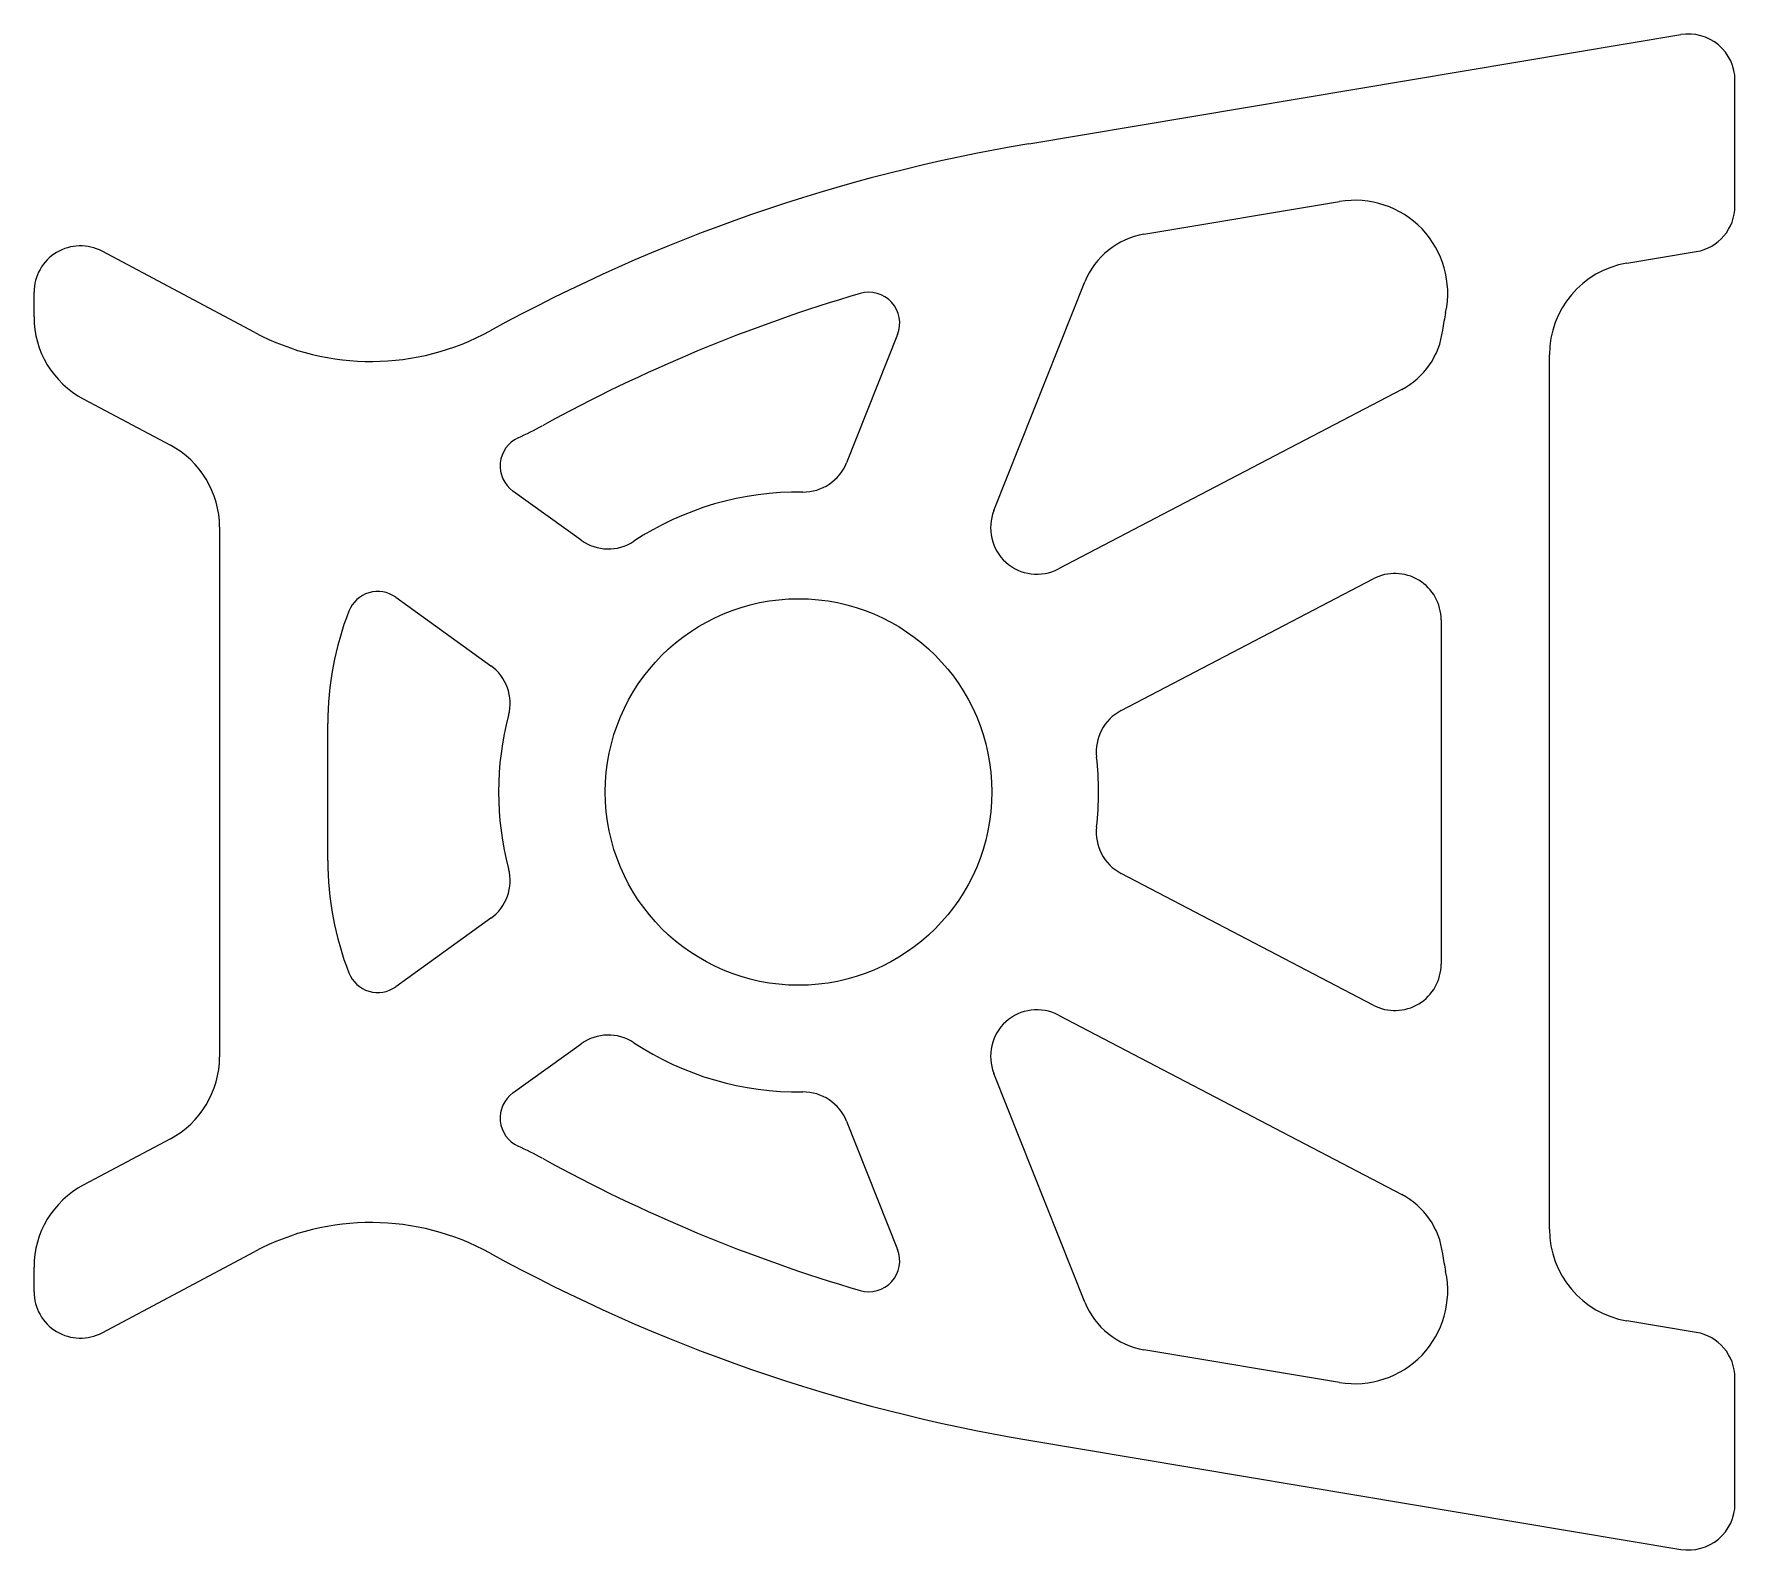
# Model space of a CAD drawing. Extents: x 2425.7 to 2480.7, y 1337.4 to 1386.4.
import ezdxf

# ---------------------------------------------------------------- set-up
doc = ezdxf.new("R2010")
doc.units = 0
doc.layers.get('0').update_dxf_attribs({"linetype": 'CONTINUOUS'})

msp = doc.modelspace()

# ---------------------------------------------------------------- linework, layer by layer
for p, q in [((2457.826, 1382.868), (2478.911, 1386.396)), ((2480.658, 1380.861), (2480.658, 1384.917)), ((2461.549, 1379.942), (2467.875, 1381.001)), ((2432.799, 1376.766), (2427.863, 1379.391)), ((2477.163, 1379.006), (2479.406, 1379.382)), ((2456.694, 1371.007), (2459.639, 1378.401)), ((2425.658, 1377.269), (2425.658, 1378.067)), ((2453.579, 1376.699), (2451.928, 1372.554)), ((2474.658, 1347.771), (2474.658, 1376.048)), ((2427.25, 1374.62), (2430.067, 1373.122)), ((2469.883, 1374.926), (2458.783, 1369.123)), ((2443.351, 1370.051), (2441.144, 1371.64)), ((2431.658, 1370.474), (2431.658, 1353.345)), ((2460.809, 1364.541), (2468.963, 1368.803)), ((2437.357, 1368.205), (2440.43, 1365.993)), ((2471.158, 1367.474), (2471.158, 1356.345)), ((2435.158, 1359.692), (2435.158, 1364.127)), ((2468.963, 1355.016), (2460.809, 1359.278)), ((2440.43, 1357.826), (2437.357, 1355.614)), ((2458.783, 1354.696), (2469.883, 1348.893)), ((2441.144, 1352.179), (2443.351, 1353.768)), ((2459.639, 1345.418), (2456.694, 1352.812)), ((2451.928, 1351.266), (2453.579, 1347.12)), ((2430.067, 1350.697), (2427.25, 1349.199)), ((2427.863, 1344.428), (2432.799, 1347.053)), ((2425.658, 1345.752), (2425.658, 1346.55)), ((2479.406, 1344.437), (2477.163, 1344.813)), ((2467.875, 1342.818), (2461.549, 1343.877)), ((2480.658, 1338.902), (2480.658, 1342.958)), ((2457.826, 1340.951), (2478.911, 1337.423))]:
    msp.add_line(p, q)
msp.add_circle((2450.38, 1361.91), 6.25)
for centre, radius, start, end in [((2479.158, 1384.917), 1.5, 0, 99.5), ((2466.904, 1328.622), 55, 99.5, 118.7988), ((2468.37, 1378.042), 3, 347.8817, 99.5), ((2479.158, 1380.861), 1.5, 279.5, 0), ((2427.158, 1378.067), 1.5, 62, 180), ((2461.961, 1377.476), 2.5, 99.5, 158.2863), ((2477.658, 1376.048), 3, 99.5, 180), ((2466.904, 1328.622), 51.5, 106.3949, 118.7988), ((2452.65, 1377.069), 1, 338.2863, 106.3949), ((2428.658, 1377.269), 3, 180, 242), ((2477.658, 1376.048), 6.5, 167.8817, 173.0176), ((2436.554, 1383.83), 8, 242, 298.7988), ((2468.725, 1377.142), 2.5, 297.5993, 353.0176), ((2441.728, 1372.451), 1, 114.4511, 234.2484), ((2436.554, 1383.83), 11.5, 294.4511, 298.7988), ((2428.658, 1370.474), 3, 0, 62), ((2450.535, 1373.108), 1.5, 269.2111, 338.2863), ((2450.38, 1361.91), 9.7, 89.2111, 123.3235), ((2458.088, 1370.452), 1.5, 158.2863, 297.5993), ((2444.227, 1371.268), 1.5, 234.2484, 303.3235), ((2469.658, 1367.474), 1.5, 0, 117.5993), ((2436.772, 1367.394), 1, 54.2484, 158.7147), ((2445.158, 1364.127), 10, 158.7147, 180), ((2439.553, 1364.776), 1.5, 345.1732, 54.2484), ((2450.38, 1361.91), 9.7, 165.1732, 194.8268), ((2461.504, 1363.211), 1.5, 117.5993, 186.6744), ((2450.38, 1361.91), 9.7, 353.3256, 6.6744), ((2461.504, 1360.608), 1.5, 173.3256, 242.4007), ((2445.158, 1359.692), 10, 180, 201.2853), ((2439.553, 1359.043), 1.5, 305.7516, 14.8268), ((2469.658, 1356.345), 1.5, 242.4007, 0), ((2436.772, 1356.425), 1, 201.2853, 305.7516), ((2458.088, 1353.367), 1.5, 62.4007, 201.7137), ((2444.227, 1352.551), 1.5, 56.6765, 125.7516), ((2450.38, 1361.91), 9.7, 236.6765, 270.7889), ((2428.658, 1353.345), 3, 298, 0), ((2441.728, 1351.368), 1, 125.7516, 245.5489), ((2450.535, 1350.711), 1.5, 21.7137, 90.7889), ((2436.554, 1339.989), 11.5, 61.2012, 65.5489), ((2466.904, 1395.197), 51.5, 241.2012, 253.6051), ((2428.658, 1346.55), 3, 118, 180), ((2468.725, 1346.677), 2.5, 6.9824, 62.4007), ((2436.554, 1339.989), 8, 61.2012, 118), ((2477.658, 1347.771), 3, 180, 260.5), ((2466.904, 1395.197), 55, 241.2012, 260.5), ((2452.65, 1346.75), 1, 253.6051, 21.7137), ((2477.658, 1347.771), 6.5, 186.9824, 192.1183), ((2468.37, 1345.777), 3, 260.5, 12.1183), ((2427.158, 1345.752), 1.5, 180, 298), ((2461.961, 1346.343), 2.5, 201.7137, 260.5), ((2479.158, 1342.958), 1.5, 0, 80.5), ((2479.158, 1338.902), 1.5, 260.5, 0)]:
    msp.add_arc(centre, radius, start, end)

doc.saveas('drawing.dxf')
